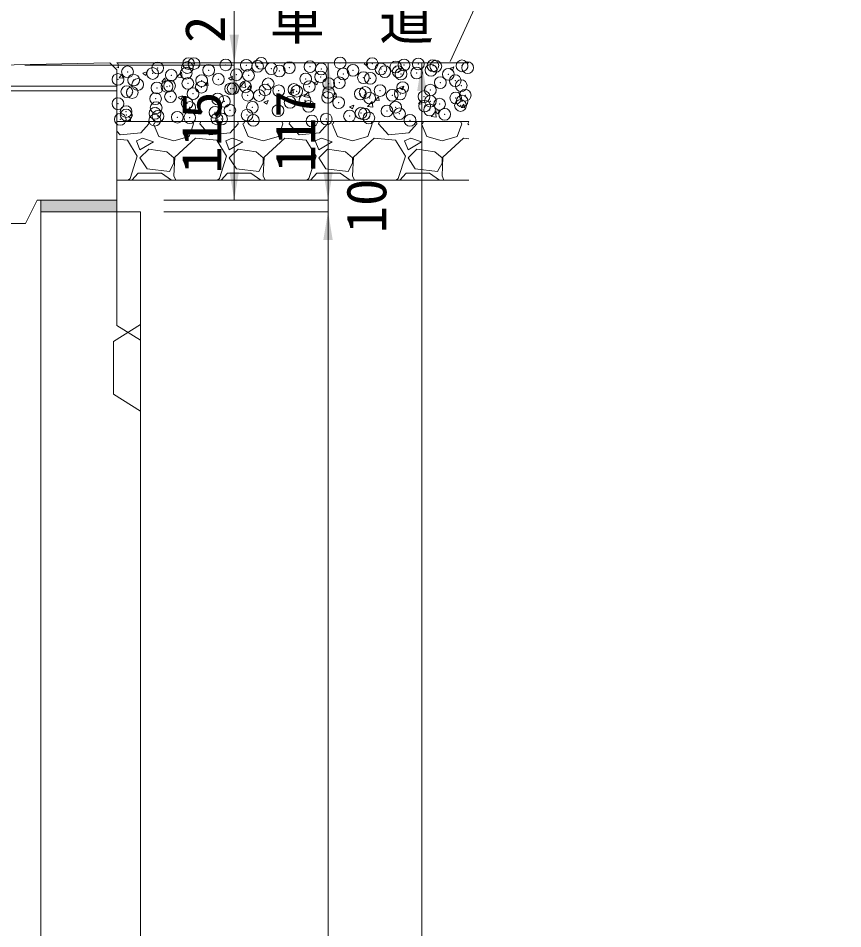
# Model space of a CAD drawing. Units: millimetres at full size, sheet at 1:20. Extents: x 0 to 8400, y 0 to 13400.
# Drawn here: x 1606 to 2309, y 3176 to 3952 of the extents above; entities that cross this region are included whole.
import ezdxf
from ezdxf.enums import TextEntityAlignment as Align

# ---------------------------------------------------------------- set-up
doc = ezdxf.new("R2010")
doc.units = ezdxf.units.MM
doc.header["$LTSCALE"] = 20
doc.header["$PDMODE"] = 32
doc.header["$PDSIZE"] = 10
for name, color, linetype, lineweight in [('ハッチング', 7, 'Continuous', 5), ('ハッチング_舗装', 7, 'Continuous', 5), ('基礎', 3, 'Continuous', 20), ('寸法線', 7, 'Continuous', 13), ('引出線', 4, 'Continuous', 9), ('本体', 2, 'Continuous', 20)]:
    doc.layers.add(name, color=color, linetype=linetype, lineweight=lineweight)
doc.layers.add('ハッチング_モルタル', color=30, linetype='Continuous')
doc.layers.add('文字', color=7, linetype='Continuous')
doc.styles.add('ＭＳ ゴシック', font='')
doc.styles.get('ＭＳ ゴシック').set_extended_font_data('MS Gothic')

# ---------------------------------------------------------------- blocks, each defined once
blk = doc.blocks.new('filled_arrow')
at = {"color": 0, "linetype": 'Continuous', "lineweight": -2}
blk.add_solid([(7.5, 1.25), (0, 0), (7.5, -1.25)], dxfattribs=at)

msp = doc.modelspace()

# ---------------------------------------------------------------- hatches: boundary and pattern name
at = {"layer": 'ハッチング_モルタル'}
msp.add_hatch(color=256, dxfattribs=at).paths.add_polyline_path([(1690, 3787.07), (1690, 3797.07), (1625, 3797.07), (1625, 3787.07)])

# ---------------------------------------------------------------- linework, layer by layer
at = {"layer": 'ハッチング'}
for p, q in [((1717.24, 3861.91), (1710.38, 3854.29)), ((1717.24, 3861.91), (1716.81, 3864.07)), ((1721.05, 3861.91), (1725.62, 3851.25)), ((1721.81, 3861.91), (1722.73, 3864.07)), ((1751.53, 3851.25), (1755.34, 3861.91)), ((1754.35, 3864.07), (1755.34, 3861.91)), ((1760.67, 3861.91), (1761.48, 3864.07)), ((1769.05, 3852.77), (1760.67, 3861.91)), ((1793.44, 3861.91), (1786.58, 3854.29)), ((1793.44, 3861.91), (1793.01, 3864.07)), ((1797.25, 3861.91), (1801.82, 3851.25)), ((1798.01, 3861.91), (1798.93, 3864.07)), ((1827.73, 3851.25), (1831.54, 3861.91)), ((1830.55, 3864.07), (1831.54, 3861.91)), ((1836.87, 3861.91), (1837.68, 3864.07)), ((1845.25, 3852.77), (1836.87, 3861.91)), ((1869.64, 3861.91), (1862.78, 3854.29)), ((1869.64, 3861.91), (1869.21, 3864.07)), ((1873.45, 3861.91), (1878.02, 3851.25)), ((1874.21, 3861.91), (1875.13, 3864.07)), ((1903.93, 3851.25), (1907.74, 3861.91)), ((1906.75, 3864.07), (1907.74, 3861.91)), ((1913.07, 3861.91), (1913.88, 3864.07)), ((1921.45, 3852.77), (1913.07, 3861.91)), ((1945.84, 3861.91), (1938.98, 3854.29)), ((1945.84, 3861.91), (1945.41, 3864.07)), ((1949.65, 3861.91), (1954.22, 3851.25)), ((1950.41, 3861.91), (1951.33, 3864.07)), ((1980.13, 3851.25), (1983.94, 3861.91)), ((1982.95, 3864.07), (1983.94, 3861.91)), ((1989.27, 3861.91), (1990, 3863.85)), ((1990, 3861.12), (1989.27, 3861.91)), ((1692.85, 3852.77), (1690, 3855.88)), ((1710.38, 3854.29), (1692.85, 3852.77)), ((1711.9, 3849.72), (1706.57, 3847.44)), ((1721.05, 3846.67), (1711.9, 3849.72)), ((1725.62, 3851.25), (1738.57, 3847.44)), ((1738.57, 3847.44), (1751.53, 3851.25)), ((1756.86, 3849.72), (1739.34, 3833.72)), ((1775.15, 3848.2), (1756.86, 3849.72)), ((1786.58, 3854.29), (1769.05, 3852.77)), ((1788.1, 3849.72), (1782.77, 3847.44)), ((1797.25, 3846.67), (1788.1, 3849.72)), ((1801.82, 3851.25), (1814.77, 3847.44)), ((1814.77, 3847.44), (1827.73, 3851.25)), ((1833.06, 3849.72), (1815.54, 3833.72)), ((1851.35, 3848.2), (1833.06, 3849.72)), ((1862.78, 3854.29), (1845.25, 3852.77)), ((1864.3, 3849.72), (1858.97, 3847.44)), ((1873.45, 3846.67), (1864.3, 3849.72)), ((1878.02, 3851.25), (1890.97, 3847.44)), ((1890.97, 3847.44), (1903.93, 3851.25)), ((1909.26, 3849.72), (1891.74, 3833.72)), ((1927.55, 3848.2), (1909.26, 3849.72)), ((1938.98, 3854.29), (1921.45, 3852.77)), ((1940.5, 3849.72), (1935.17, 3847.44)), ((1949.65, 3846.67), (1940.5, 3849.72)), ((1954.22, 3851.25), (1967.17, 3847.44)), ((1967.17, 3847.44), (1980.13, 3851.25)), ((1985.46, 3849.72), (1967.94, 3833.72)), ((1990, 3849.34), (1985.46, 3849.72)), ((1698.95, 3848.2), (1690, 3848.94)), ((1707.33, 3834.48), (1698.95, 3848.2)), ((1706.57, 3847.44), (1709.62, 3839.82)), ((1709.62, 3839.82), (1721.05, 3846.67)), ((1783.53, 3834.48), (1775.15, 3848.2)), ((1782.77, 3847.44), (1785.82, 3839.82)), ((1785.82, 3839.82), (1797.25, 3846.67)), ((1859.73, 3834.48), (1851.35, 3848.2)), ((1858.97, 3847.44), (1862.02, 3839.82)), ((1862.02, 3839.82), (1873.45, 3846.67)), ((1935.93, 3834.48), (1927.55, 3848.2)), ((1935.17, 3847.44), (1938.22, 3839.82)), ((1938.22, 3839.82), (1949.65, 3846.67)), ((1701.24, 3815.43), (1707.33, 3834.48)), ((1717.24, 3840.58), (1709.62, 3832.96)), ((1732.48, 3838.29), (1717.24, 3840.58)), ((1738.57, 3832.96), (1732.48, 3838.29)), ((1777.44, 3815.43), (1783.53, 3834.48)), ((1793.44, 3840.58), (1785.82, 3832.96)), ((1808.68, 3838.29), (1793.44, 3840.58)), ((1814.77, 3832.96), (1808.68, 3838.29)), ((1853.64, 3815.43), (1859.73, 3834.48)), ((1869.64, 3840.58), (1862.02, 3832.96)), ((1884.88, 3838.29), (1869.64, 3840.58)), ((1890.97, 3832.96), (1884.88, 3838.29)), ((1929.84, 3815.43), (1935.93, 3834.48)), ((1945.84, 3840.58), (1938.22, 3832.96)), ((1961.08, 3838.29), (1945.84, 3840.58)), ((1967.17, 3832.96), (1961.08, 3838.29)), ((1709.62, 3832.96), (1715.71, 3823.81)), ((1734.76, 3821.53), (1738.57, 3828.39)), ((1739.34, 3833.72), (1738.57, 3817.72)), ((1738.57, 3828.39), (1738.57, 3832.96)), ((1785.82, 3832.96), (1791.91, 3823.81)), ((1810.96, 3821.53), (1814.77, 3828.39)), ((1815.54, 3833.72), (1814.77, 3817.72)), ((1814.77, 3828.39), (1814.77, 3832.96)), ((1862.02, 3832.96), (1868.11, 3823.81)), ((1887.16, 3821.53), (1890.97, 3828.39)), ((1891.74, 3833.72), (1890.97, 3817.72)), ((1890.97, 3828.39), (1890.97, 3832.96)), ((1938.22, 3832.96), (1944.31, 3823.81)), ((1963.36, 3821.53), (1967.17, 3828.39)), ((1967.94, 3833.72), (1967.17, 3817.72)), ((1967.17, 3828.39), (1967.17, 3832.96)), ((1702.75, 3814.07), (1708.09, 3820)), ((1708.09, 3820), (1727.91, 3820)), ((1715.71, 3823.81), (1734.76, 3821.53)), ((1727.91, 3820), (1736.48, 3814.07)), ((1778.95, 3814.07), (1784.29, 3820)), ((1784.29, 3820), (1804.11, 3820)), ((1791.91, 3823.81), (1810.96, 3821.53)), ((1804.11, 3820), (1812.68, 3814.07)), ((1855.15, 3814.07), (1860.49, 3820)), ((1860.49, 3820), (1880.31, 3820)), ((1868.11, 3823.81), (1887.16, 3821.53)), ((1880.31, 3820), (1888.88, 3814.07)), ((1931.35, 3814.07), (1936.69, 3820)), ((1936.69, 3820), (1956.51, 3820)), ((1944.31, 3823.81), (1963.36, 3821.53)), ((1956.51, 3820), (1965.08, 3814.07)), ((1699.47, 3814.07), (1701.24, 3815.43)), ((1738.57, 3817.72), (1740.11, 3814.07)), ((1775.67, 3814.07), (1777.44, 3815.43)), ((1814.77, 3817.72), (1816.31, 3814.07)), ((1851.87, 3814.07), (1853.64, 3815.43)), ((1890.97, 3817.72), (1892.51, 3814.07)), ((1928.07, 3814.07), (1929.84, 3815.43)), ((1967.17, 3817.72), (1968.71, 3814.07))]:
    msp.add_line(p, q, dxfattribs=at)
at = {"layer": 'ハッチング_舗装'}
for p, q in [((1690, 3913.85), (1690.21, 3914.07)), ((1691.24, 3909.74), (1690.74, 3914.07)), ((1900.69, 3913.3), (1903.21, 3911.6)), ((1900.71, 3913.35), (1902.56, 3914.07)), ((1903.22, 3911.6), (1904.04, 3914.07)), ((1976.39, 3914.06), (1976.4, 3914.07)), ((1976.39, 3914.06), (1979.43, 3913.79)), ((1979.36, 3913.78), (1979.31, 3914.07)), ((1690, 3909.96), (1691.24, 3909.76)), ((1691.94, 3901.35), (1694.39, 3904.27)), ((1694.92, 3901.07), (1694.33, 3904.25)), ((1711.99, 3905.05), (1714.52, 3903.35)), ((1712.02, 3905.11), (1715.57, 3906.47)), ((1714.52, 3903.35), (1715.55, 3906.42)), ((1740.95, 3902.04), (1744.91, 3906.16)), ((1745.46, 3901.34), (1744.9, 3906.16)), ((1973.69, 3909.23), (1976.22, 3907.53)), ((1973.72, 3909.29), (1977.27, 3910.65)), ((1976.22, 3907.53), (1977.25, 3910.6)), ((1691.94, 3901.35), (1694.98, 3901.08)), ((1728.38, 3898.16), (1730.83, 3901.08)), ((1728.38, 3898.16), (1731.42, 3897.89)), ((1731.35, 3897.88), (1730.77, 3901.07)), ((1740.94, 3902.06), (1745.46, 3901.36)), ((1764.82, 3894.97), (1767.27, 3897.89)), ((1767.79, 3894.69), (1767.2, 3897.88)), ((1785, 3900.99), (1787.52, 3899.28)), ((1785.02, 3901.04), (1788.58, 3902.4)), ((1787.53, 3899.28), (1788.56, 3902.35)), ((1795.17, 3893.63), (1799.12, 3897.75)), ((1799.67, 3892.93), (1799.11, 3897.75)), ((1858, 3896.92), (1860.53, 3895.21)), ((1858.03, 3896.97), (1861.58, 3898.34)), ((1860.53, 3895.21), (1861.56, 3898.28)), ((1764.82, 3894.97), (1767.85, 3894.71)), ((1795.16, 3893.65), (1799.68, 3892.95)), ((1801.25, 3891.79), (1803.7, 3894.71)), ((1801.25, 3891.78), (1804.29, 3891.52)), ((1804.23, 3891.51), (1803.64, 3894.69)), ((1837.69, 3888.6), (1840.14, 3891.52)), ((1837.69, 3888.6), (1840.73, 3888.33)), ((1840.66, 3888.32), (1840.08, 3891.5)), ((1849.38, 3885.22), (1853.34, 3889.35)), ((1853.89, 3884.52), (1853.33, 3889.34)), ((1931.01, 3892.85), (1933.54, 3891.14)), ((1931.03, 3892.9), (1934.59, 3894.27)), ((1933.54, 3891.14), (1934.57, 3894.21)), ((1742.31, 3884.6), (1744.84, 3882.9)), ((1742.34, 3884.65), (1745.89, 3886.02)), ((1744.84, 3882.9), (1745.87, 3885.97)), ((1815.34, 3880.59), (1818.9, 3881.95)), ((1817.85, 3878.83), (1818.88, 3881.9)), ((1849.37, 3885.24), (1853.89, 3884.54)), ((1874.13, 3885.41), (1876.58, 3888.33)), ((1874.13, 3885.41), (1877.16, 3885.14)), ((1877.1, 3885.13), (1876.51, 3888.32)), ((1903.6, 3876.81), (1907.56, 3880.94)), ((1908.1, 3876.11), (1907.54, 3880.94)), ((1910.57, 3882.22), (1913.01, 3885.14)), ((1910.57, 3882.22), (1913.6, 3881.96)), ((1913.54, 3881.94), (1912.95, 3885.13)), ((1947, 3879.04), (1949.45, 3881.95)), ((1949.97, 3878.76), (1949.39, 3881.94)), ((1815.32, 3880.53), (1817.85, 3878.83)), ((1888.33, 3876.46), (1890.85, 3874.76)), ((1888.35, 3876.52), (1891.91, 3877.88)), ((1890.85, 3874.76), (1891.88, 3877.83)), ((1903.59, 3876.83), (1908.11, 3876.13)), ((1947, 3879.03), (1950.04, 3878.77)), ((1961.36, 3872.45), (1964.91, 3873.81)), ((1963.86, 3870.69), (1964.89, 3873.76)), ((1983.44, 3875.85), (1985.89, 3878.77)), ((1983.44, 3875.85), (1986.48, 3875.58)), ((1986.41, 3875.57), (1985.82, 3878.75)), ((1699.63, 3868.22), (1702.16, 3866.51)), ((1699.65, 3868.27), (1703.21, 3869.63)), ((1699.77, 3864.07), (1701.44, 3866.06)), ((1701.74, 3864.07), (1701.38, 3866.04)), ((1702.16, 3866.51), (1703.19, 3869.58)), ((1772.66, 3864.2), (1776.22, 3865.57)), ((1775.71, 3864.07), (1776.2, 3865.51)), ((1957.81, 3868.4), (1961.77, 3872.53)), ((1957.81, 3868.42), (1962.32, 3867.72)), ((1961.33, 3872.4), (1963.86, 3870.69)), ((1962.32, 3867.7), (1961.76, 3872.53)), ((1772.64, 3864.15), (1772.76, 3864.07))]:
    msp.add_line(p, q, dxfattribs=at)
for p in [(1724.67, 3909.59), (1750.1, 3910.04), (1751.06, 3913.4), (1755.67, 3913.4), (1768.24, 3907.73), (1782.79, 3912.26), (1800.32, 3911.96), (1809.91, 3911.11), (1813.04, 3913.63), (1821.52, 3909.06), (1828.57, 3907.13), (1837.03, 3909.97), (1854.65, 3910.71), (1864.15, 3908.82), (1880.31, 3913.96), (1891.26, 3907.67), (1907.67, 3913.35), (1915.04, 3908.78), (1927.76, 3910.46), (1934.79, 3912.21), (1947, 3912.99), (1957.82, 3907.69), (1959.43, 3911.62), (1961.91, 3911.06), (1984.2, 3911.49), (1989.03, 3909.91), (1690.85, 3899.87), (1699.01, 3906.34), (1704.2, 3899.3), (1720.47, 3904.96), (1736.28, 3903.52), (1749, 3905.2), (1776.52, 3900.07), (1791.9, 3903.97), (1802.18, 3903.32), (1851, 3900.35), (1863.72, 3902.02), (1882.96, 3904.56), (1900.18, 3901.45), (1906.08, 3900.86), (1918.38, 3906.53), (1929.8, 3906.54), (1932.16, 3904.43), (1945.5, 3905.38), (1972.62, 3904.24), (1707.74, 3895.55), (1724.06, 3892.68), (1732.65, 3893.8), (1734.86, 3894.4), (1750.44, 3896.49), (1761.97, 3893.26), (1762.27, 3898.89), (1786.96, 3891.92), (1789.09, 3892.11), (1799.68, 3893.59), (1818.92, 3896.13), (1840.92, 3891.28), (1854.03, 3893.8), (1870.55, 3896.36), (1879.69, 3897.05), (1933.63, 3892.95), (1965.71, 3897.18), (1978.43, 3898.85), (1983.59, 3894.58), (1698.4, 3889.43), (1703.02, 3888.72), (1722.92, 3883.49), (1735.64, 3885.16), (1754.88, 3887.7), (1801.56, 3886.41), (1811.3, 3886.19), (1816.21, 3890.97), (1827.95, 3890.22), (1843.33, 3889.82), (1869.59, 3884.52), (1870.45, 3888.68), (1897.57, 3887.53), (1901.67, 3888.75), (1905.46, 3883.95), (1914.39, 3890.42), (1924.68, 3886.38), (1931.54, 3887.52), (1951.8, 3885.24), (1957.2, 3890.77), (1978.92, 3884.09), (1986.96, 3886.4), (1690.84, 3879.26), (1723.44, 3875.77), (1749.82, 3879.58), (1752.05, 3876.02), (1775.91, 3883.16), (1781.67, 3881.11), (1805.55, 3876.09), (1837.63, 3880.31), (1850.35, 3881.99), (1853.41, 3876.88), (1879.07, 3880.14), (1927.7, 3876.22), (1952.35, 3877.14), (1957.33, 3881.31), (1965.07, 3878.81), (1982.97, 3877.67), (1984.31, 3881.35), (1697.78, 3872.52), (1697.85, 3869.59), (1722.42, 3870.94), (1724.96, 3868.45), (1773.6, 3871.88), (1786.31, 3873.56), (1800.95, 3869.5), (1827.33, 3873.31), (1888.31, 3868.71), (1898.08, 3871.14), (1901.03, 3870.38), (1920.27, 3872.92), (1930.92, 3870.61), (1956.58, 3873.86), (1969.5, 3870.16), (1692.79, 3865.85), (1722.27, 3865.13), (1741.51, 3867.66), (1752.08, 3867.3), (1775.29, 3866.25), (1779.2, 3866.15), (1806.32, 3865.01), (1856.23, 3864.49), (1868.45, 3866.05), (1904.84, 3867.03), (1939.88, 3865.07)]:
    msp.add_point(p, dxfattribs=at)
at = {"layer": '基礎'}
for p, q in [((1690, 3914.07), (1990, 3914.07)), ((1690, 3864.07), (1990, 3864.07)), ((1690, 3814.07), (1990, 3814.07))]:
    msp.add_line(p, q, dxfattribs=at)
at = {"layer": '寸法線'}
for p, q in [((1790, 3864.07), (1790, 3962.07)), ((1611.5, 3912.07), (1790, 3912.07)), ((1719, 3914.07), (1950, 3914.07)), ((1730, 3914.07), (1790, 3914.07)), ((1730, 3914.07), (1870, 3914.07)), ((1730, 3912.07), (1790, 3912.07)), ((1790, 3797.07), (1790, 3912.07)), ((1870, 3797.07), (1870, 3914.07)), ((1950, 3914.07), (1950, 2337.07)), ((1870, 3845.07), (1870, 3739.07)), ((1730, 3797.07), (1790, 3797.07)), ((1730, 3797.07), (1870, 3797.07)), ((1730, 3797.07), (1870, 3797.07)), ((1730, 3787.07), (1870, 3787.07)), ((1730, 3787.07), (1870, 3787.07)), ((1870, 3787.07), (1870, 2337.07))]:
    msp.add_line(p, q, dxfattribs=at)
at = {"layer": '引出線'}
msp.add_lwpolyline([(1974.05, 3915.18), (2034.09, 4046.08), (2308.94, 4046.08)], dxfattribs=at)
at = {"layer": '本体'}
for p, q in [((1684, 3913.95), (1571.76, 3911.7)), ((1684, 3913.96), (1690, 3908.07)), ((1690, 3908.07), (1690, 3797.07)), ((1622, 3797.07), (1612, 3777.07)), ((1622, 3797.07), (1690, 3797.07)), ((1625, 3157.59), (1625, 3797.07)), ((1625, 3797.07), (1690, 3797.07)), ((1625, 3787.07), (1710, 3787.07)), ((1710, 2337.07), (1710, 3787.07)), ((1338, 3777.07), (1612, 3777.07))]:
    msp.add_line(p, q, dxfattribs=at)
at = {"layer": '本体', "color": 4, "lineweight": 5}
for p, q in [((1372.5, 3894.06), (1690, 3894.06)), ((1372.5, 3890.06), (1690, 3890.06))]:
    msp.add_line(p, q, dxfattribs=at)
at = {"layer": '本体', "lineweight": 9}
for p, q in [((1690, 3690.07), (1690, 3797.07)), ((1710, 3691.07), (1687, 3676.57)), ((1690, 3690.07), (1710, 3677.57)), ((1687, 3631.57), (1687, 3676.57)), ((1687, 3631.57), (1710, 3617.07))]:
    msp.add_line(p, q, dxfattribs=at)

# ---------------------------------------------------------------- block references
at = {"layer": '寸法線', "xscale": 3.2, "yscale": 3.2}
for p, rotation in [((1790, 3914.07), 90), ((1790, 3912.07), 270), ((1790, 3912.07), 270), ((1870, 3914.07), 270), ((1950, 3914.07), 270), ((1790, 3797.07), 90), ((1870, 3797.07), 90), ((1870, 3797.07), 90), ((1870, 3787.07), 270), ((1870, 3787.07), 270)]:
    msp.add_blockref('filled_arrow', p, dxfattribs=dict(at, rotation=rotation))
at = {"layer": '引出線', "xscale": 0.133, "yscale": 0.133, "rotation": 65.4}
msp.add_blockref('filled_arrow', (1974.05, 3915.18), dxfattribs=at)

# ---------------------------------------------------------------- texts
at = {"layer": '寸法線', "style": 'ＭＳ ゴシック'}
for s, p in [('2', (1765, 3942.67)), ('115', (1762, 3854.57)), ('117', (1842, 3855.57)), ('10', (1902.59, 3792.07))]:
    msp.add_text(s, height=34.18, rotation=90, dxfattribs=at).set_placement(p, align=Align.MIDDLE_CENTER)
at = {"layer": '文字', "style": 'ＭＳ ゴシック'}
msp.add_text('車  道', height=34.18, dxfattribs=at).set_placement((1890.29, 3951.35), align=Align.MIDDLE_CENTER)

doc.saveas('drawing.dxf')
